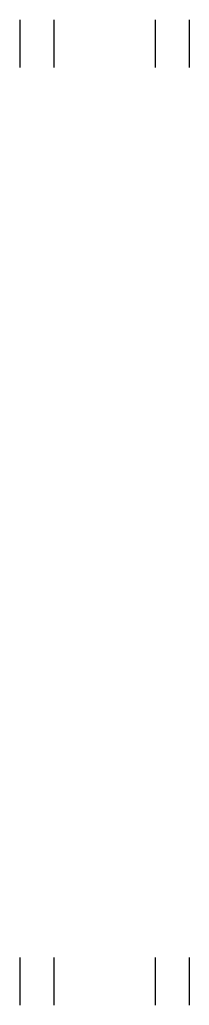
# Model space of a CAD drawing. Header units: millimetres. Extents: x 35 to 57, y 34 to 158.
import ezdxf

# ---------------------------------------------------------------- set-up
doc = ezdxf.new("R2010")
doc.units = ezdxf.units.MM
doc.layers.get('0').update_dxf_attribs({"linetype": 'CONTINUOUS'})

msp = doc.modelspace()

# ---------------------------------------------------------------- linework, layer by layer
for p, q in [((35.35, 158), (35.35, 152)), ((39.65, 158), (39.65, 152)), ((52.35, 158), (52.35, 152)), ((56.65, 158), (56.65, 152)), ((35.35, 40), (35.35, 34)), ((39.65, 40), (39.65, 34)), ((52.35, 40), (52.35, 34)), ((56.65, 40), (56.65, 34))]:
    msp.add_line(p, q)

doc.saveas('drawing.dxf')
